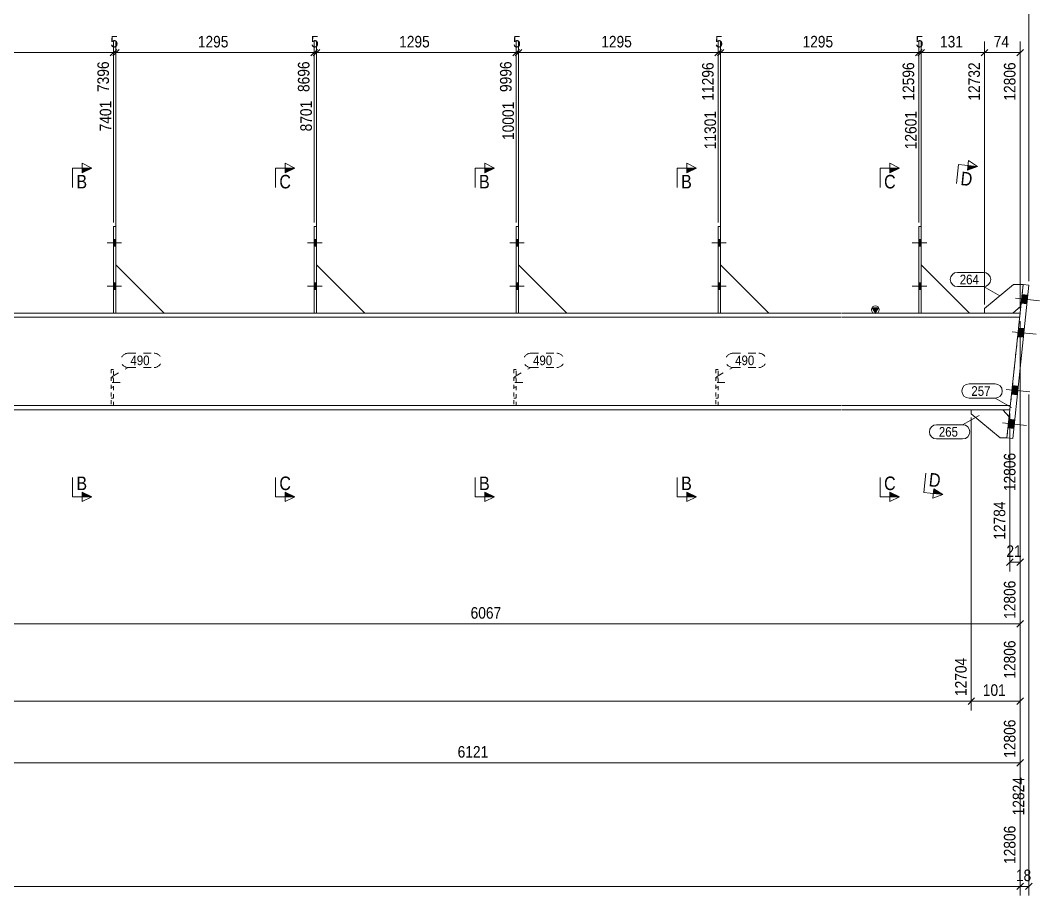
# Model space of a CAD drawing. Header units: millimetres. Extents: x 2 to 825, y 1 to 579.
# Drawn here: x 418.9 to 682.9, y 156.9 to 383.7 of the extents above; entities that cross this region are included whole.
import ezdxf

# ---------------------------------------------------------------- set-up
doc = ezdxf.new("R2010")
doc.units = ezdxf.units.MM
for name, pattern in [('XKITLINE00', [0]), ('XKITLINE01', [4, 1, -1, 1, -1]), ('XKITLINE02', [4, 2, -2])]:
    doc.linetypes.add(name, pattern=pattern)
for name, color, linetype, lineweight in [('Bolt', 3, 'Continuous', 0), ('Dimensions', 7, 'Continuous', 0), ('Part', 2, 'Continuous', 0), ('PartMark', 7, 'Continuous', 0), ('Section', 6, 'Continuous', 0)]:
    doc.layers.add(name, color=color, linetype=linetype, lineweight=lineweight)
doc.styles.add('ARIAL', font='ARIAL.TTF')

# ---------------------------------------------------------------- blocks, each defined once
blk = doc.blocks.new('*A7')
at = {"layer": 'Bolt', "color": 3, "linetype": 'XKITLINE02', "lineweight": 0}
for p, q in [((442.99, 291.13), (442.36, 291.13)), ((444.67, 289.9), (440.92, 289.9)), ((442.99, 288.67), (442.36, 288.67))]:
    blk.add_line(p, q, dxfattribs=at)
blk = doc.blocks.new('*A8')
at = {"layer": 'Bolt'}
for points in [[(442.99, 326.96), (443.61, 326.96), (443.61, 325.21), (442.99, 325.21)], [(442.99, 326.96), (443.61, 326.96), (443.61, 325.21), (442.99, 325.21)], [(442.99, 315.71), (443.61, 315.71), (443.61, 313.96), (442.99, 313.96)], [(442.99, 315.71), (443.61, 315.71), (443.61, 313.96), (442.99, 313.96)]]:
    blk.add_hatch(color=3, dxfattribs=at).paths.add_polyline_path(points, flags=17)
at = {"layer": 'Bolt', "color": 3, "linetype": 'XKITLINE00', "lineweight": 0}
for p, q in [((445.06, 326.09), (441.31, 326.09)), ((445.06, 326.09), (441.31, 326.09)), ((443.61, 326.96), (442.99, 326.96)), ((443.61, 326.96), (442.99, 326.96)), ((443.61, 325.21), (442.99, 325.21)), ((443.61, 325.21), (442.99, 325.21)), ((445.06, 314.84), (441.31, 314.84)), ((445.06, 314.84), (441.31, 314.84)), ((443.61, 315.71), (442.99, 315.71)), ((443.61, 315.71), (442.99, 315.71)), ((443.61, 313.96), (442.99, 313.96)), ((443.61, 313.96), (442.99, 313.96))]:
    blk.add_line(p, q, dxfattribs=at)
blk = doc.blocks.new('*A9')
at = {"layer": 'Bolt'}
for points in [[(494.94, 326.96), (495.56, 326.96), (495.56, 325.21), (494.94, 325.21)], [(494.94, 326.96), (495.56, 326.96), (495.56, 325.21), (494.94, 325.21)], [(494.94, 315.71), (495.56, 315.71), (495.56, 313.96), (494.94, 313.96)], [(494.94, 315.71), (495.56, 315.71), (495.56, 313.96), (494.94, 313.96)]]:
    blk.add_hatch(color=3, dxfattribs=at).paths.add_polyline_path(points, flags=17)
at = {"layer": 'Bolt', "color": 3, "linetype": 'XKITLINE00', "lineweight": 0}
for p, q in [((497.01, 326.09), (493.26, 326.09)), ((497.01, 326.09), (493.26, 326.09)), ((495.56, 326.96), (494.94, 326.96)), ((495.56, 326.96), (494.94, 326.96)), ((495.56, 325.21), (494.94, 325.21)), ((495.56, 325.21), (494.94, 325.21)), ((497.01, 314.84), (493.26, 314.84)), ((497.01, 314.84), (493.26, 314.84)), ((495.56, 315.71), (494.94, 315.71)), ((495.56, 315.71), (494.94, 315.71)), ((495.56, 313.96), (494.94, 313.96)), ((495.56, 313.96), (494.94, 313.96))]:
    blk.add_line(p, q, dxfattribs=at)
blk = doc.blocks.new('*A10')
at = {"layer": 'Bolt', "color": 3, "linetype": 'XKITLINE02', "lineweight": 0}
for p, q in [((547.29, 291.13), (546.66, 291.13)), ((548.97, 289.9), (545.22, 289.9)), ((547.29, 288.67), (546.66, 288.67))]:
    blk.add_line(p, q, dxfattribs=at)
blk = doc.blocks.new('*A11')
at = {"layer": 'Bolt'}
for points in [[(547.29, 326.96), (547.91, 326.96), (547.91, 325.21), (547.29, 325.21)], [(547.29, 326.96), (547.91, 326.96), (547.91, 325.21), (547.29, 325.21)], [(547.29, 315.71), (547.91, 315.71), (547.91, 313.96), (547.29, 313.96)], [(547.29, 315.71), (547.91, 315.71), (547.91, 313.96), (547.29, 313.96)]]:
    blk.add_hatch(color=3, dxfattribs=at).paths.add_polyline_path(points, flags=17)
at = {"layer": 'Bolt', "color": 3, "linetype": 'XKITLINE00', "lineweight": 0}
for p, q in [((549.36, 326.09), (545.61, 326.09)), ((549.36, 326.09), (545.61, 326.09)), ((547.91, 326.96), (547.29, 326.96)), ((547.91, 326.96), (547.29, 326.96)), ((547.91, 325.21), (547.29, 325.21)), ((547.91, 325.21), (547.29, 325.21)), ((549.36, 314.84), (545.61, 314.84)), ((549.36, 314.84), (545.61, 314.84)), ((547.91, 315.71), (547.29, 315.71)), ((547.91, 315.71), (547.29, 315.71)), ((547.91, 313.96), (547.29, 313.96)), ((547.91, 313.96), (547.29, 313.96))]:
    blk.add_line(p, q, dxfattribs=at)
blk = doc.blocks.new('*A12')
at = {"layer": 'Bolt', "color": 3, "linetype": 'XKITLINE02', "lineweight": 0}
for p, q in [((599.64, 291.13), (599.01, 291.13)), ((601.32, 289.9), (597.57, 289.9)), ((599.64, 288.67), (599.01, 288.67))]:
    blk.add_line(p, q, dxfattribs=at)
blk = doc.blocks.new('*A13')
at = {"layer": 'Bolt'}
for points in [[(599.64, 326.96), (600.26, 326.96), (600.26, 325.21), (599.64, 325.21)], [(599.64, 326.96), (600.26, 326.96), (600.26, 325.21), (599.64, 325.21)], [(599.64, 315.71), (600.26, 315.71), (600.26, 313.96), (599.64, 313.96)], [(599.64, 315.71), (600.26, 315.71), (600.26, 313.96), (599.64, 313.96)]]:
    blk.add_hatch(color=3, dxfattribs=at).paths.add_polyline_path(points, flags=17)
at = {"layer": 'Bolt', "color": 3, "linetype": 'XKITLINE00', "lineweight": 0}
for p, q in [((601.71, 326.09), (597.96, 326.09)), ((601.71, 326.09), (597.96, 326.09)), ((600.26, 326.96), (599.64, 326.96)), ((600.26, 326.96), (599.64, 326.96)), ((600.26, 325.21), (599.64, 325.21)), ((600.26, 325.21), (599.64, 325.21)), ((601.71, 314.84), (597.96, 314.84)), ((601.71, 314.84), (597.96, 314.84)), ((600.26, 315.71), (599.64, 315.71)), ((600.26, 315.71), (599.64, 315.71)), ((600.26, 313.96), (599.64, 313.96)), ((600.26, 313.96), (599.64, 313.96))]:
    blk.add_line(p, q, dxfattribs=at)
blk = doc.blocks.new('*A14')
at = {"layer": 'Bolt'}
for points in [[(651.59, 326.96), (652.21, 326.96), (652.21, 325.21), (651.59, 325.21)], [(651.59, 326.96), (652.21, 326.96), (652.21, 325.21), (651.59, 325.21)], [(651.59, 315.71), (652.21, 315.71), (652.21, 313.96), (651.59, 313.96)], [(651.59, 315.71), (652.21, 315.71), (652.21, 313.96), (651.59, 313.96)]]:
    blk.add_hatch(color=3, dxfattribs=at).paths.add_polyline_path(points, flags=17)
at = {"layer": 'Bolt', "color": 3, "linetype": 'XKITLINE00', "lineweight": 0}
for p, q in [((653.66, 326.09), (649.91, 326.09)), ((653.66, 326.09), (649.91, 326.09)), ((652.21, 326.96), (651.59, 326.96)), ((652.21, 326.96), (651.59, 326.96)), ((652.21, 325.21), (651.59, 325.21)), ((652.21, 325.21), (651.59, 325.21)), ((653.66, 314.84), (649.91, 314.84)), ((653.66, 314.84), (649.91, 314.84)), ((652.21, 315.71), (651.59, 315.71)), ((652.21, 315.71), (651.59, 315.71)), ((652.21, 313.96), (651.59, 313.96)), ((652.21, 313.96), (651.59, 313.96))]:
    blk.add_line(p, q, dxfattribs=at)
blk = doc.blocks.new('*A16')
at = {"layer": 'Bolt'}
for points in [[(679.6, 310.29), (678.1, 310.45), (678.34, 312.69), (679.83, 312.53)], [(679.6, 310.29), (678.1, 310.45), (678.34, 312.69), (679.83, 312.53)], [(678.68, 301.59), (677.19, 301.75), (677.42, 303.99), (678.91, 303.83)], [(678.68, 301.59), (677.19, 301.75), (677.42, 303.99), (678.91, 303.83)], [(677.11, 286.67), (675.61, 286.83), (675.85, 289.07), (677.34, 288.91)], [(677.11, 286.67), (675.61, 286.83), (675.85, 289.07), (677.34, 288.91)], [(676.19, 277.97), (674.7, 278.13), (674.93, 280.37), (676.42, 280.21)], [(676.19, 277.97), (674.7, 278.13), (674.93, 280.37), (676.42, 280.21)]]:
    blk.add_hatch(color=3, dxfattribs=at).paths.add_polyline_path(points, flags=17)
at = {"layer": 'Bolt', "color": 3, "linetype": 'XKITLINE00', "lineweight": 0}
for p, q in [((682.88, 311.08), (676.67, 311.73)), ((682.88, 311.08), (676.67, 311.73)), ((679.83, 312.53), (678.34, 312.69)), ((679.83, 312.53), (678.34, 312.69)), ((679.6, 310.29), (678.1, 310.45)), ((679.6, 310.29), (678.1, 310.45)), ((678.91, 303.83), (677.42, 303.99)), ((678.91, 303.83), (677.42, 303.99)), ((681.97, 302.38), (675.75, 303.03)), ((681.97, 302.38), (675.75, 303.03)), ((678.68, 301.59), (677.19, 301.75)), ((678.68, 301.59), (677.19, 301.75)), ((680.39, 287.46), (674.18, 288.11)), ((680.39, 287.46), (674.18, 288.11)), ((677.34, 288.91), (675.85, 289.07)), ((677.34, 288.91), (675.85, 289.07)), ((677.11, 286.67), (675.61, 286.83)), ((677.11, 286.67), (675.61, 286.83)), ((676.42, 280.21), (674.93, 280.37)), ((676.42, 280.21), (674.93, 280.37)), ((679.48, 278.76), (673.26, 279.41)), ((679.48, 278.76), (673.26, 279.41)), ((676.19, 277.97), (674.7, 278.13)), ((676.19, 277.97), (674.7, 278.13))]:
    blk.add_line(p, q, dxfattribs=at)
blk = doc.blocks.new('*A17')
at = {"layer": 'Part'}
blk.add_hatch(color=2, dxfattribs=at).paths.add_polyline_path([(639.53, 309.24), (641.13, 309.24), (640.33, 307.84)], flags=17)
at = {"layer": 'Part', "color": 2, "linetype": 'XKITLINE00', "lineweight": 0}
for p, q in [((640.33, 307.84), (639.53, 309.24)), ((639.53, 309.24), (641.13, 309.24)), ((641.13, 309.24), (640.33, 307.84)), ((422.51, 307.84), (369.05, 307.84)), ((422.51, 306.78), (369.05, 306.78)), ((442.99, 307.84), (422.61, 307.84)), ((474.86, 306.78), (422.61, 306.78)), ((474.86, 307.84), (443.61, 307.84)), ((494.94, 307.84), (474.96, 307.84)), ((526.81, 306.78), (474.96, 306.78)), ((526.81, 307.84), (495.56, 307.84)), ((547.29, 307.84), (526.91, 307.84)), ((579.16, 306.78), (526.91, 306.78)), ((579.16, 307.84), (547.91, 307.84)), ((599.64, 307.84), (579.26, 307.84)), ((631.51, 306.78), (579.26, 306.78)), ((631.51, 307.84), (600.26, 307.84)), ((651.59, 307.84), (631.61, 307.84)), ((677.72, 306.78), (631.61, 306.78)), ((677.83, 307.84), (652.21, 307.84)), ((422.51, 283.9), (369.05, 283.9)), ((369.05, 282.84), (422.51, 282.84)), ((474.86, 283.9), (422.61, 283.9)), ((422.61, 282.84), (474.86, 282.84)), ((526.81, 283.9), (474.96, 283.9)), ((474.96, 282.84), (526.81, 282.84)), ((579.16, 283.9), (526.91, 283.9)), ((526.91, 282.84), (579.16, 282.84)), ((631.51, 283.9), (579.26, 283.9)), ((579.26, 282.84), (631.51, 282.84)), ((675.3, 283.9), (631.61, 283.9)), ((631.61, 282.84), (675.19, 282.84))]:
    blk.add_line(p, q, dxfattribs=at)
at = {"layer": 'Part', "color": 7, "linetype": 'XKITLINE01', "lineweight": 0}
for p, q in [((443.61, 307.84), (442.99, 307.84)), ((495.56, 307.84), (494.94, 307.84)), ((547.91, 307.84), (547.29, 307.84)), ((600.26, 307.84), (599.64, 307.84)), ((652.21, 307.84), (651.59, 307.84)), ((675.19, 282.84), (677.83, 307.84))]:
    blk.add_line(p, q, dxfattribs=at)
at = {"layer": 'Part', "color": 2, "linetype": 'XKITLINE00', "lineweight": 0}
blk.add_circle((640.33, 308.74), 1, dxfattribs=at)
blk = doc.blocks.new('*A18')
at = {"layer": 'Part', "color": 2, "linetype": 'XKITLINE00', "lineweight": 0}
blk.add_line((652.21, 320.34), (664.71, 307.84), dxfattribs=at)
at = {"layer": 'Part', "color": 7, "linetype": 'XKITLINE01', "lineweight": 0}
for p, q in [((652.21, 307.84), (652.21, 320.34)), ((664.71, 307.84), (652.21, 307.84))]:
    blk.add_line(p, q, dxfattribs=at)
blk = doc.blocks.new('*A32')
at = {"layer": 'Part', "color": 7, "linetype": 'XKITLINE01', "lineweight": 0}
for p, q in [((442.36, 293.28), (442.36, 283.9)), ((442.99, 293.28), (442.36, 293.28)), ((442.99, 283.9), (442.99, 293.28)), ((442.36, 285.78), (442.99, 285.78)), ((442.36, 283.9), (442.99, 283.9))]:
    blk.add_line(p, q, dxfattribs=at)
blk = doc.blocks.new('*A33')
at = {"layer": 'Part', "color": 2, "linetype": 'XKITLINE00', "lineweight": 0}
blk.add_line((443.61, 320.34), (456.11, 307.84), dxfattribs=at)
at = {"layer": 'Part', "color": 7, "linetype": 'XKITLINE01', "lineweight": 0}
for p, q in [((443.61, 307.84), (443.61, 320.34)), ((456.11, 307.84), (443.61, 307.84))]:
    blk.add_line(p, q, dxfattribs=at)
blk = doc.blocks.new('*A34')
at = {"layer": 'Part', "color": 2, "linetype": 'XKITLINE00', "lineweight": 0}
for p, q in [((443.61, 330.34), (442.99, 330.34)), ((442.99, 307.84), (442.99, 330.34)), ((443.61, 330.34), (443.61, 307.84)), ((443.61, 307.84), (442.99, 307.84))]:
    blk.add_line(p, q, dxfattribs=at)
blk = doc.blocks.new('*A35')
at = {"layer": 'Part', "color": 2, "linetype": 'XKITLINE00', "lineweight": 0}
blk.add_line((495.56, 320.34), (508.06, 307.84), dxfattribs=at)
at = {"layer": 'Part', "color": 7, "linetype": 'XKITLINE01', "lineweight": 0}
for p, q in [((495.56, 307.84), (495.56, 320.34)), ((508.06, 307.84), (495.56, 307.84))]:
    blk.add_line(p, q, dxfattribs=at)
blk = doc.blocks.new('*A36')
at = {"layer": 'Part', "color": 2, "linetype": 'XKITLINE00', "lineweight": 0}
for p, q in [((495.56, 330.34), (494.94, 330.34)), ((494.94, 307.84), (494.94, 330.34)), ((495.56, 330.34), (495.56, 307.84)), ((495.56, 307.84), (494.94, 307.84))]:
    blk.add_line(p, q, dxfattribs=at)
blk = doc.blocks.new('*A37')
at = {"layer": 'Part', "color": 7, "linetype": 'XKITLINE01', "lineweight": 0}
for p, q in [((546.66, 293.28), (546.66, 283.9)), ((547.29, 293.28), (546.66, 293.28)), ((547.29, 283.9), (547.29, 293.28)), ((546.66, 285.78), (547.29, 285.78)), ((546.66, 283.9), (547.29, 283.9))]:
    blk.add_line(p, q, dxfattribs=at)
blk = doc.blocks.new('*A38')
at = {"layer": 'Part', "color": 2, "linetype": 'XKITLINE00', "lineweight": 0}
blk.add_line((547.91, 320.34), (560.41, 307.84), dxfattribs=at)
at = {"layer": 'Part', "color": 7, "linetype": 'XKITLINE01', "lineweight": 0}
for p, q in [((547.91, 307.84), (547.91, 320.34)), ((560.41, 307.84), (547.91, 307.84))]:
    blk.add_line(p, q, dxfattribs=at)
blk = doc.blocks.new('*A39')
at = {"layer": 'Part', "color": 2, "linetype": 'XKITLINE00', "lineweight": 0}
for p, q in [((547.91, 330.34), (547.29, 330.34)), ((547.29, 307.84), (547.29, 330.34)), ((547.91, 330.34), (547.91, 307.84)), ((547.91, 307.84), (547.29, 307.84))]:
    blk.add_line(p, q, dxfattribs=at)
blk = doc.blocks.new('*A40')
at = {"layer": 'Part', "color": 7, "linetype": 'XKITLINE01', "lineweight": 0}
for p, q in [((599.01, 293.28), (599.01, 283.9)), ((599.64, 293.28), (599.01, 293.28)), ((599.64, 283.9), (599.64, 293.28)), ((599.01, 285.78), (599.64, 285.78)), ((599.01, 283.9), (599.64, 283.9))]:
    blk.add_line(p, q, dxfattribs=at)
blk = doc.blocks.new('*A41')
at = {"layer": 'Part', "color": 2, "linetype": 'XKITLINE00', "lineweight": 0}
blk.add_line((600.26, 320.34), (612.76, 307.84), dxfattribs=at)
at = {"layer": 'Part', "color": 7, "linetype": 'XKITLINE01', "lineweight": 0}
for p, q in [((600.26, 307.84), (600.26, 320.34)), ((612.76, 307.84), (600.26, 307.84))]:
    blk.add_line(p, q, dxfattribs=at)
blk = doc.blocks.new('*A42')
at = {"layer": 'Part', "color": 2, "linetype": 'XKITLINE00', "lineweight": 0}
for p, q in [((600.26, 330.34), (599.64, 330.34)), ((599.64, 307.84), (599.64, 330.34)), ((600.26, 330.34), (600.26, 307.84)), ((600.26, 307.84), (599.64, 307.84))]:
    blk.add_line(p, q, dxfattribs=at)
blk = doc.blocks.new('*A43')
at = {"layer": 'Part', "color": 2, "linetype": 'XKITLINE00', "lineweight": 0}
for p, q in [((652.21, 330.34), (651.59, 330.34)), ((651.59, 330.34), (651.59, 307.84)), ((652.21, 307.84), (652.21, 330.34)), ((651.59, 307.84), (652.21, 307.84))]:
    blk.add_line(p, q, dxfattribs=at)
blk = doc.blocks.new('*A47')
at = {"layer": 'Part', "color": 2, "linetype": 'XKITLINE00', "lineweight": 0}
for p, q in [((665.19, 281.77), (665.19, 282.84)), ((673.32, 282.84), (675, 280.97)), ((672.69, 275.52), (665.19, 281.77)), ((674.42, 275.52), (672.69, 275.52))]:
    blk.add_line(p, q, dxfattribs=at)
at = {"layer": 'Part', "color": 7, "linetype": 'XKITLINE01', "lineweight": 0}
for p, q in [((665.19, 282.84), (673.32, 282.84)), ((675, 280.97), (674.42, 275.52))]:
    blk.add_line(p, q, dxfattribs=at)
blk = doc.blocks.new('*A48')
at = {"layer": 'Part', "color": 2, "linetype": 'XKITLINE00', "lineweight": 0}
for p, q in [((668.62, 309.05), (676.12, 315.3)), ((676.12, 315.3), (678.62, 315.3)), ((668.62, 307.84), (668.62, 309.05)), ((675.95, 307.84), (678.03, 309.7))]:
    blk.add_line(p, q, dxfattribs=at)
at = {"layer": 'Part', "color": 7, "linetype": 'XKITLINE01', "lineweight": 0}
for p, q in [((678.62, 315.3), (678.03, 309.7)), ((668.62, 307.84), (675.95, 307.84))]:
    blk.add_line(p, q, dxfattribs=at)
blk = doc.blocks.new('*A53')
at = {"layer": 'Part', "color": 2, "linetype": 'XKITLINE00', "lineweight": 0}
for p, q in [((678.62, 315.3), (674.42, 275.52)), ((675.91, 275.36), (680.11, 315.14)), ((680.11, 315.14), (678.62, 315.3)), ((674.42, 275.52), (675.91, 275.36))]:
    blk.add_line(p, q, dxfattribs=at)
blk = doc.blocks.new('*A148')
at = {"layer": 'Dimensions', "color": 7, "linetype": 'XKITLINE00', "lineweight": 0}
blk.add_line((680.11, 316.14), (680.11, 392), dxfattribs=at)
blk = doc.blocks.new('*A149')
at = {"layer": 'Dimensions', "color": 7, "linetype": 'XKITLINE00', "lineweight": 0}
for p, q in [((677.83, 305.78), (677.83, 156.94)), ((30.77, 159.34), (677.83, 159.34)), ((678.68, 160.19), (676.98, 158.49))]:
    blk.add_line(p, q, dxfattribs=at)
at = {"layer": 'Dimensions', "color": 3}
blk.add_point((677.83, 159.34), dxfattribs=at)
at = {"layer": 'Dimensions', "color": 3, "style": 'ARIAL', "width": 0.85}
blk.add_text('12806', height=3, rotation=90.0002, dxfattribs=at).set_placement((676.63, 165.14))
blk = doc.blocks.new('*A150')
at = {"layer": 'Dimensions', "color": 7, "linetype": 'XKITLINE00', "lineweight": 0}
for p, q in [((677.83, 305.78), (677.83, 188.94)), ((395.31, 191.34), (677.83, 191.34)), ((678.68, 192.19), (676.98, 190.49))]:
    blk.add_line(p, q, dxfattribs=at)
at = {"layer": 'Dimensions', "color": 3}
blk.add_point((677.83, 191.34), dxfattribs=at)
at = {"layer": 'Dimensions', "color": 3, "style": 'ARIAL', "width": 0.85}
blk.add_text('12806', height=3, rotation=90.0002, dxfattribs=at).set_placement((676.63, 192.64))
blk.add_text('6121', height=3, dxfattribs=at).set_placement((532.12, 192.69))
blk = doc.blocks.new('*A151')
at = {"layer": 'Dimensions', "color": 7, "linetype": 'XKITLINE00', "lineweight": 0}
for p, q in [((677.83, 305.78), (677.83, 204.94)), ((665.19, 280.77), (665.19, 204.94)), ((666.04, 208.19), (664.34, 206.49)), ((665.19, 207.34), (677.83, 207.34)), ((678.68, 208.19), (676.98, 206.49))]:
    blk.add_line(p, q, dxfattribs=at)
at = {"layer": 'Dimensions', "color": 3}
for p in [(665.19, 207.34), (677.83, 207.34)]:
    blk.add_point(p, dxfattribs=at)
at = {"layer": 'Dimensions', "color": 3, "style": 'ARIAL', "width": 0.85}
blk.add_text('12806', height=3, rotation=90.0002, dxfattribs=at).set_placement((676.63, 213.14))
blk.add_text('101', height=3, dxfattribs=at).set_placement((668.17, 208.69))
blk = doc.blocks.new('*A152')
at = {"layer": 'Dimensions', "color": 7, "linetype": 'XKITLINE00', "lineweight": 0}
for p, q in [((677.83, 305.78), (677.83, 224.94)), ((402.03, 227.34), (677.83, 227.34)), ((678.68, 228.19), (676.98, 226.49))]:
    blk.add_line(p, q, dxfattribs=at)
at = {"layer": 'Dimensions', "color": 3}
blk.add_point((677.83, 227.34), dxfattribs=at)
at = {"layer": 'Dimensions', "color": 3, "style": 'ARIAL', "width": 0.85}
blk.add_text('12806', height=3, rotation=90.0002, dxfattribs=at).set_placement((676.63, 228.64))
blk.add_text('6067', height=3, dxfattribs=at).set_placement((535.48, 228.69))
blk = doc.blocks.new('*A153')
at = {"layer": 'Dimensions', "color": 7, "linetype": 'XKITLINE00', "lineweight": 0}
for p, q in [((652.21, 321.34), (652.21, 378.19)), ((668.62, 310.05), (668.62, 378.19)), ((653.06, 376.19), (651.36, 374.49)), ((652.21, 375.34), (668.62, 375.34)), ((669.46, 376.19), (667.77, 374.49))]:
    blk.add_line(p, q, dxfattribs=at)
at = {"layer": 'Dimensions', "color": 3}
for p in [(652.21, 375.34), (668.62, 375.34)]:
    blk.add_point(p, dxfattribs=at)
at = {"layer": 'Dimensions', "color": 3, "style": 'ARIAL', "width": 0.85}
blk.add_text('131', height=3, dxfattribs=at).set_placement((657.08, 376.69))
blk.add_text('12732', height=3, rotation=90.0002, dxfattribs=at).set_placement((667.42, 362.91))
blk = doc.blocks.new('*A154')
at = {"layer": 'Dimensions', "color": 7, "linetype": 'XKITLINE00', "lineweight": 0}
for p, q in [((668.62, 310.05), (668.62, 378.19)), ((677.83, 308.84), (677.83, 378.19)), ((669.46, 376.19), (667.77, 374.49)), ((668.62, 375.34), (677.83, 375.34)), ((678.68, 376.19), (676.98, 374.49))]:
    blk.add_line(p, q, dxfattribs=at)
at = {"layer": 'Dimensions', "color": 3}
for p in [(668.62, 375.34), (677.83, 375.34)]:
    blk.add_point(p, dxfattribs=at)
at = {"layer": 'Dimensions', "color": 3, "style": 'ARIAL', "width": 0.85}
blk.add_text('74', height=3, dxfattribs=at).set_placement((671, 376.69))
blk.add_text('12806', height=3, rotation=90.0002, dxfattribs=at).set_placement((676.63, 362.91))
blk = doc.blocks.new('*A155')
at = {"layer": 'PartMark', "color": 7, "linetype": 'XKITLINE00', "lineweight": 0}
for p, q in [((664.6, 289.52), (671.36, 289.52)), ((664.6, 285.82), (671.36, 285.82)), ((675.6, 283.43), (671.36, 285.82))]:
    blk.add_line(p, q, dxfattribs=at)
for centre, start, end in [((664.6, 287.67), 90, 270), ((671.36, 287.67), 270, 90)]:
    blk.add_arc(centre, 1.85, start, end, dxfattribs=at)
at = {"layer": 'PartMark', "color": 3, "style": 'ARIAL', "width": 0.85}
blk.add_text('257', height=2.5, dxfattribs=at).set_placement((665.2, 286.42))
blk = doc.blocks.new('*A156')
at = {"layer": 'PartMark', "color": 7, "linetype": 'XKITLINE00', "lineweight": 0}
for p, q in [((661.59, 318.42), (668.36, 318.42)), ((661.59, 314.72), (668.36, 314.72)), ((672.6, 312.32), (668.36, 314.72))]:
    blk.add_line(p, q, dxfattribs=at)
for centre, start, end in [((661.59, 316.57), 90, 270), ((668.36, 316.57), 270, 90)]:
    blk.add_arc(centre, 1.85, start, end, dxfattribs=at)
at = {"layer": 'PartMark', "color": 3, "style": 'ARIAL', "width": 0.85}
blk.add_text('264', height=2.5, dxfattribs=at).set_placement((662.19, 315.32))
blk = doc.blocks.new('*A159')
at = {"layer": 'Dimensions', "color": 7, "linetype": 'XKITLINE00', "lineweight": 0}
for p, q in [((495.56, 321.34), (495.56, 378.19)), ((547.29, 331.34), (547.29, 378.19)), ((496.41, 376.19), (494.71, 374.49)), ((495.56, 375.34), (547.29, 375.34)), ((548.13, 376.19), (546.44, 374.49))]:
    blk.add_line(p, q, dxfattribs=at)
at = {"layer": 'Dimensions', "color": 3}
for p in [(495.56, 375.34), (547.29, 375.34)]:
    blk.add_point(p, dxfattribs=at)
at = {"layer": 'Dimensions', "color": 3, "style": 'ARIAL', "width": 0.85}
blk.add_text('1295', height=3, dxfattribs=at).set_placement((516.97, 376.69))
blk.add_text('9996', height=3, rotation=90.0002, dxfattribs=at).set_placement((546.09, 365.14))
blk = doc.blocks.new('*A160')
at = {"layer": 'Dimensions', "color": 7, "linetype": 'XKITLINE00', "lineweight": 0}
for p, q in [((547.29, 331.34), (547.29, 378.19)), ((547.91, 321.34), (547.91, 378.19)), ((548.13, 376.19), (546.44, 374.49)), ((548.76, 376.19), (547.06, 374.49)), ((547.29, 375.34), (547.91, 375.34))]:
    blk.add_line(p, q, dxfattribs=at)
at = {"layer": 'Dimensions', "color": 3}
for p in [(547.29, 375.34), (547.91, 375.34)]:
    blk.add_point(p, dxfattribs=at)
at = {"layer": 'Dimensions', "color": 3, "style": 'ARIAL', "width": 0.85}
blk.add_text('5', height=3, dxfattribs=at).set_placement((546.49, 376.69))
blk.add_text('10001', height=3, rotation=90.0002, dxfattribs=at).set_placement((546.71, 352.71))
blk = doc.blocks.new('*A161')
at = {"layer": 'Dimensions', "color": 7, "linetype": 'XKITLINE00', "lineweight": 0}
for p, q in [((547.91, 321.34), (547.91, 378.19)), ((599.64, 331.34), (599.64, 378.19)), ((548.76, 376.19), (547.06, 374.49)), ((547.91, 375.34), (599.64, 375.34)), ((600.48, 376.19), (598.79, 374.49))]:
    blk.add_line(p, q, dxfattribs=at)
at = {"layer": 'Dimensions', "color": 3}
for p in [(547.91, 375.34), (599.64, 375.34)]:
    blk.add_point(p, dxfattribs=at)
at = {"layer": 'Dimensions', "color": 3, "style": 'ARIAL', "width": 0.85}
blk.add_text('1295', height=3, dxfattribs=at).set_placement((569.32, 376.69))
blk.add_text('11296', height=3, rotation=90.0002, dxfattribs=at).set_placement((598.44, 362.91))
blk = doc.blocks.new('*A162')
at = {"layer": 'Dimensions', "color": 7, "linetype": 'XKITLINE00', "lineweight": 0}
for p, q in [((599.64, 331.34), (599.64, 378.19)), ((600.26, 321.34), (600.26, 378.19)), ((600.48, 376.19), (598.79, 374.49)), ((601.11, 376.19), (599.41, 374.49)), ((599.64, 375.34), (600.26, 375.34))]:
    blk.add_line(p, q, dxfattribs=at)
at = {"layer": 'Dimensions', "color": 3}
for p in [(599.64, 375.34), (600.26, 375.34)]:
    blk.add_point(p, dxfattribs=at)
at = {"layer": 'Dimensions', "color": 3, "style": 'ARIAL', "width": 0.85}
blk.add_text('5', height=3, dxfattribs=at).set_placement((598.84, 376.69))
blk.add_text('11301', height=3, rotation=90.0002, dxfattribs=at).set_placement((599.06, 350.31))
blk = doc.blocks.new('*A163')
at = {"layer": 'Dimensions', "color": 7, "linetype": 'XKITLINE00', "lineweight": 0}
for p, q in [((600.26, 321.34), (600.26, 378.19)), ((651.59, 331.34), (651.59, 378.19)), ((601.11, 376.19), (599.41, 374.49)), ((600.26, 375.34), (651.59, 375.34)), ((652.43, 376.19), (650.74, 374.49))]:
    blk.add_line(p, q, dxfattribs=at)
at = {"layer": 'Dimensions', "color": 3}
for p in [(600.26, 375.34), (651.59, 375.34)]:
    blk.add_point(p, dxfattribs=at)
at = {"layer": 'Dimensions', "color": 3, "style": 'ARIAL', "width": 0.85}
blk.add_text('1295', height=3, dxfattribs=at).set_placement((621.47, 376.69))
blk.add_text('12596', height=3, rotation=90.0002, dxfattribs=at).set_placement((650.39, 362.91))
blk = doc.blocks.new('*A164')
at = {"layer": 'Dimensions', "color": 7, "linetype": 'XKITLINE00', "lineweight": 0}
for p, q in [((651.59, 331.34), (651.59, 378.19)), ((652.21, 321.34), (652.21, 378.19)), ((652.43, 376.19), (650.74, 374.49)), ((653.06, 376.19), (651.36, 374.49)), ((651.59, 375.34), (652.21, 375.34))]:
    blk.add_line(p, q, dxfattribs=at)
at = {"layer": 'Dimensions', "color": 3}
for p in [(651.59, 375.34), (652.21, 375.34)]:
    blk.add_point(p, dxfattribs=at)
at = {"layer": 'Dimensions', "color": 3, "style": 'ARIAL', "width": 0.85}
blk.add_text('5', height=3, dxfattribs=at).set_placement((650.79, 376.69))
blk.add_text('12601', height=3, rotation=90.0002, dxfattribs=at).set_placement((651.01, 350.31))
blk = doc.blocks.new('*A174')
at = {"layer": 'PartMark', "color": 7, "linetype": 'XKITLINE00', "lineweight": 0}
for p, q in [((667.19, 281.34), (662.95, 278.95)), ((656.18, 278.95), (662.95, 278.95)), ((656.18, 275.25), (662.95, 275.25))]:
    blk.add_line(p, q, dxfattribs=at)
for centre, start, end in [((656.18, 277.1), 90, 270), ((662.95, 277.1), 270, 90)]:
    blk.add_arc(centre, 1.85, start, end, dxfattribs=at)
at = {"layer": 'PartMark', "color": 3, "style": 'ARIAL', "width": 0.85}
blk.add_text('265', height=2.5, dxfattribs=at).set_placement((656.78, 275.85))
blk = doc.blocks.new('*A175')
at = {"layer": 'PartMark', "color": 7, "linetype": 'XKITLINE02', "lineweight": 0}
for p, q in [((603.41, 297.46), (610.18, 297.46)), ((599.17, 291.37), (603.41, 293.76)), ((603.41, 293.76), (610.18, 293.76))]:
    blk.add_line(p, q, dxfattribs=at)
for centre, start, end in [((603.41, 295.61), 90, 270), ((610.18, 295.61), 270, 90)]:
    blk.add_arc(centre, 1.85, start, end, dxfattribs=at)
at = {"layer": 'PartMark', "color": 3, "style": 'ARIAL', "width": 0.85}
blk.add_text('490', height=2.5, dxfattribs=at).set_placement((604.01, 294.36))
blk = doc.blocks.new('*A176')
at = {"layer": 'PartMark', "color": 7, "linetype": 'XKITLINE02', "lineweight": 0}
for p, q in [((551.06, 297.46), (557.83, 297.46)), ((546.82, 291.37), (551.06, 293.76)), ((551.06, 293.76), (557.83, 293.76))]:
    blk.add_line(p, q, dxfattribs=at)
for centre, start, end in [((551.06, 295.61), 90, 270), ((557.83, 295.61), 270, 90)]:
    blk.add_arc(centre, 1.85, start, end, dxfattribs=at)
at = {"layer": 'PartMark', "color": 3, "style": 'ARIAL', "width": 0.85}
blk.add_text('490', height=2.5, dxfattribs=at).set_placement((551.66, 294.36))
blk = doc.blocks.new('*A177')
at = {"layer": 'PartMark', "color": 7, "linetype": 'XKITLINE02', "lineweight": 0}
for p, q in [((446.76, 297.46), (453.53, 297.46)), ((442.52, 291.37), (446.76, 293.76)), ((446.76, 293.76), (453.53, 293.76))]:
    blk.add_line(p, q, dxfattribs=at)
for centre, start, end in [((446.76, 295.61), 90, 270), ((453.53, 295.61), 270, 90)]:
    blk.add_arc(centre, 1.85, start, end, dxfattribs=at)
at = {"layer": 'PartMark', "color": 3, "style": 'ARIAL', "width": 0.85}
blk.add_text('490', height=2.5, dxfattribs=at).set_placement((447.36, 294.36))
blk = doc.blocks.new('*A186')
at = {"layer": 'Section'}
for points in [[(664.33, 346.13), (666.81, 345.86), (664.19, 344.88)], [(655.49, 262.37), (657.85, 260.86), (655.36, 261.13)]]:
    blk.add_hatch(color=3, dxfattribs=at).paths.add_polyline_path(points, flags=17)
at = {"layer": 'Section', "color": 1, "linetype": 'XKITLINE00', "lineweight": 0}
for p, q in [((661.84, 346.39), (661.32, 341.42)), ((661.84, 346.39), (666.81, 345.86)), ((652.87, 261.39), (653.4, 266.36)), ((652.87, 261.39), (657.85, 260.86))]:
    blk.add_line(p, q, dxfattribs=at)
at = {"layer": 'Section', "color": 3, "linetype": 'XKITLINE00', "lineweight": 0}
for p, q in [((664.19, 344.88), (664.46, 347.37)), ((664.46, 347.37), (666.81, 345.86)), ((666.81, 345.86), (664.19, 344.88)), ((655.49, 262.37), (655.23, 259.88)), ((657.85, 260.86), (655.49, 262.37)), ((657.85, 260.86), (655.23, 259.88))]:
    blk.add_line(p, q, dxfattribs=at)
at = {"layer": 'Section', "color": 7, "style": 'ARIAL', "width": 0.85}
for p in [(662.28, 341.06), (654.05, 263.02)]:
    blk.add_text('D', height=3.5, rotation=-6.0218, dxfattribs=at).set_placement(p)
blk = doc.blocks.new('*A190')
at = {"layer": 'Section'}
for points in [[(644.09, 345.42), (646.59, 345.42), (644.09, 344.17)], [(644.09, 261.51), (646.59, 260.26), (644.09, 260.26)]]:
    blk.add_hatch(color=3, dxfattribs=at).paths.add_polyline_path(points, flags=17)
at = {"layer": 'Section', "color": 3, "linetype": 'XKITLINE00', "lineweight": 0}
for p, q in [((644.09, 344.17), (644.09, 346.67)), ((644.09, 346.67), (646.59, 345.42)), ((646.59, 345.42), (644.09, 344.17)), ((646.59, 260.26), (644.09, 261.51)), ((644.09, 261.51), (644.09, 259.01)), ((646.59, 260.26), (644.09, 259.01))]:
    blk.add_line(p, q, dxfattribs=at)
at = {"layer": 'Section', "color": 1, "linetype": 'XKITLINE00', "lineweight": 0}
for p, q in [((641.59, 345.42), (641.59, 340.42)), ((641.59, 345.42), (646.59, 345.42)), ((641.59, 260.26), (641.59, 265.26)), ((641.59, 260.26), (646.59, 260.26))]:
    blk.add_line(p, q, dxfattribs=at)
at = {"layer": 'Section', "color": 7, "style": 'ARIAL', "width": 0.85}
for p in [(642.59, 340.17), (642.59, 262.01)]:
    blk.add_text('C', height=3.5, dxfattribs=at).set_placement(p)
blk = doc.blocks.new('*A192')
at = {"layer": 'Section'}
for points in [[(591.51, 345.42), (594.01, 345.42), (591.51, 344.17)], [(591.51, 261.51), (594.01, 260.26), (591.51, 260.26)]]:
    blk.add_hatch(color=3, dxfattribs=at).paths.add_polyline_path(points, flags=17)
at = {"layer": 'Section', "color": 3, "linetype": 'XKITLINE00', "lineweight": 0}
for p, q in [((591.51, 344.17), (591.51, 346.67)), ((591.51, 346.67), (594.01, 345.42)), ((594.01, 345.42), (591.51, 344.17)), ((594.01, 260.26), (591.51, 261.51)), ((591.51, 261.51), (591.51, 259.01)), ((594.01, 260.26), (591.51, 259.01))]:
    blk.add_line(p, q, dxfattribs=at)
at = {"layer": 'Section', "color": 1, "linetype": 'XKITLINE00', "lineweight": 0}
for p, q in [((589.01, 345.42), (589.01, 340.42)), ((589.01, 345.42), (594.01, 345.42)), ((589.01, 260.26), (589.01, 265.26)), ((589.01, 260.26), (594.01, 260.26))]:
    blk.add_line(p, q, dxfattribs=at)
at = {"layer": 'Section', "color": 7, "style": 'ARIAL', "width": 0.85}
for p in [(590.01, 340.17), (590.01, 262.01)]:
    blk.add_text('B', height=3.5, dxfattribs=at).set_placement(p)
blk = doc.blocks.new('*A194')
at = {"layer": 'Section'}
for points in [[(539.16, 345.42), (541.66, 345.42), (539.16, 344.17)], [(539.16, 261.51), (541.66, 260.26), (539.16, 260.26)]]:
    blk.add_hatch(color=3, dxfattribs=at).paths.add_polyline_path(points, flags=17)
at = {"layer": 'Section', "color": 3, "linetype": 'XKITLINE00', "lineweight": 0}
for p, q in [((539.16, 344.17), (539.16, 346.67)), ((539.16, 346.67), (541.66, 345.42)), ((541.66, 345.42), (539.16, 344.17)), ((541.66, 260.26), (539.16, 261.51)), ((539.16, 261.51), (539.16, 259.01)), ((541.66, 260.26), (539.16, 259.01))]:
    blk.add_line(p, q, dxfattribs=at)
at = {"layer": 'Section', "color": 1, "linetype": 'XKITLINE00', "lineweight": 0}
for p, q in [((536.66, 345.42), (536.66, 340.42)), ((536.66, 345.42), (541.66, 345.42)), ((536.66, 260.26), (536.66, 265.26)), ((536.66, 260.26), (541.66, 260.26))]:
    blk.add_line(p, q, dxfattribs=at)
at = {"layer": 'Section', "color": 7, "style": 'ARIAL', "width": 0.85}
for p in [(537.66, 340.17), (537.66, 262.01)]:
    blk.add_text('B', height=3.5, dxfattribs=at).set_placement(p)
blk = doc.blocks.new('*A196')
at = {"layer": 'Section'}
for points in [[(487.44, 345.42), (489.94, 345.42), (487.44, 344.17)], [(487.44, 261.51), (489.94, 260.26), (487.44, 260.26)]]:
    blk.add_hatch(color=3, dxfattribs=at).paths.add_polyline_path(points, flags=17)
at = {"layer": 'Section', "color": 3, "linetype": 'XKITLINE00', "lineweight": 0}
for p, q in [((487.44, 344.17), (487.44, 346.67)), ((487.44, 346.67), (489.94, 345.42)), ((489.94, 345.42), (487.44, 344.17)), ((489.94, 260.26), (487.44, 261.51)), ((487.44, 261.51), (487.44, 259.01)), ((489.94, 260.26), (487.44, 259.01))]:
    blk.add_line(p, q, dxfattribs=at)
at = {"layer": 'Section', "color": 1, "linetype": 'XKITLINE00', "lineweight": 0}
for p, q in [((484.94, 345.42), (484.94, 340.42)), ((484.94, 345.42), (489.94, 345.42)), ((484.94, 260.26), (484.94, 265.26)), ((484.94, 260.26), (489.94, 260.26))]:
    blk.add_line(p, q, dxfattribs=at)
at = {"layer": 'Section', "color": 7, "style": 'ARIAL', "width": 0.85}
for p in [(485.94, 340.17), (485.94, 262.01)]:
    blk.add_text('C', height=3.5, dxfattribs=at).set_placement(p)
blk = doc.blocks.new('*A197')
at = {"layer": 'Section'}
for points in [[(434.86, 345.42), (437.36, 345.42), (434.86, 344.17)], [(434.86, 261.51), (437.36, 260.26), (434.86, 260.26)]]:
    blk.add_hatch(color=3, dxfattribs=at).paths.add_polyline_path(points, flags=17)
at = {"layer": 'Section', "color": 3, "linetype": 'XKITLINE00', "lineweight": 0}
for p, q in [((434.86, 344.17), (434.86, 346.67)), ((434.86, 346.67), (437.36, 345.42)), ((437.36, 345.42), (434.86, 344.17)), ((437.36, 260.26), (434.86, 261.51)), ((434.86, 261.51), (434.86, 259.01)), ((437.36, 260.26), (434.86, 259.01))]:
    blk.add_line(p, q, dxfattribs=at)
at = {"layer": 'Section', "color": 1, "linetype": 'XKITLINE00', "lineweight": 0}
for p, q in [((432.36, 345.42), (432.36, 340.42)), ((432.36, 345.42), (437.36, 345.42)), ((432.36, 260.26), (432.36, 265.26)), ((432.36, 260.26), (437.36, 260.26))]:
    blk.add_line(p, q, dxfattribs=at)
at = {"layer": 'Section', "color": 7, "style": 'ARIAL', "width": 0.85}
for p in [(433.36, 340.17), (433.36, 262.01)]:
    blk.add_text('B', height=3.5, dxfattribs=at).set_placement(p)
blk = doc.blocks.new('*A201')
at = {"layer": 'Dimensions', "color": 7, "linetype": 'XKITLINE00', "lineweight": 0}
for p, q in [((665.19, 280.77), (665.19, 204.94)), ((30.77, 207.34), (665.19, 207.34)), ((666.04, 208.19), (664.34, 206.49))]:
    blk.add_line(p, q, dxfattribs=at)
at = {"layer": 'Dimensions', "color": 3}
blk.add_point((665.19, 207.34), dxfattribs=at)
at = {"layer": 'Dimensions', "color": 3, "style": 'ARIAL', "width": 0.85}
blk.add_text('12704', height=3, rotation=90.0002, dxfattribs=at).set_placement((663.99, 208.64))
blk = doc.blocks.new('*A216')
at = {"layer": 'Dimensions', "color": 7, "linetype": 'XKITLINE00', "lineweight": 0}
for p, q in [((337.7, 321.34), (337.7, 378.19)), ((442.99, 331.34), (442.99, 378.19)), ((338.54, 376.19), (336.85, 374.49)), ((337.7, 375.34), (442.99, 375.34)), ((443.83, 376.19), (442.14, 374.49))]:
    blk.add_line(p, q, dxfattribs=at)
at = {"layer": 'Dimensions', "color": 3}
for p in [(337.7, 375.34), (442.99, 375.34)]:
    blk.add_point(p, dxfattribs=at)
at = {"layer": 'Dimensions', "color": 3, "style": 'ARIAL', "width": 0.85}
blk.add_text('1295', height=3, dxfattribs=at).set_placement((385.89, 376.69))
blk.add_text('7396', height=3, rotation=90.0002, dxfattribs=at).set_placement((441.79, 365.14))
blk = doc.blocks.new('*A217')
at = {"layer": 'Dimensions', "color": 7, "linetype": 'XKITLINE00', "lineweight": 0}
for p, q in [((442.99, 331.34), (442.99, 378.19)), ((443.61, 321.34), (443.61, 378.19)), ((443.83, 376.19), (442.14, 374.49)), ((444.46, 376.19), (442.76, 374.49)), ((442.99, 375.34), (443.61, 375.34))]:
    blk.add_line(p, q, dxfattribs=at)
at = {"layer": 'Dimensions', "color": 3}
for p in [(442.99, 375.34), (443.61, 375.34)]:
    blk.add_point(p, dxfattribs=at)
at = {"layer": 'Dimensions', "color": 3, "style": 'ARIAL', "width": 0.85}
blk.add_text('5', height=3, dxfattribs=at).set_placement((442.19, 376.69))
blk.add_text('7401', height=3, rotation=90.0002, dxfattribs=at).set_placement((442.41, 354.94))
blk = doc.blocks.new('*A218')
at = {"layer": 'Dimensions', "color": 7, "linetype": 'XKITLINE00', "lineweight": 0}
for p, q in [((443.61, 321.34), (443.61, 378.19)), ((494.94, 331.34), (494.94, 378.19)), ((444.46, 376.19), (442.76, 374.49)), ((443.61, 375.34), (494.94, 375.34)), ((495.78, 376.19), (494.09, 374.49))]:
    blk.add_line(p, q, dxfattribs=at)
at = {"layer": 'Dimensions', "color": 3}
for p in [(443.61, 375.34), (494.94, 375.34)]:
    blk.add_point(p, dxfattribs=at)
at = {"layer": 'Dimensions', "color": 3, "style": 'ARIAL', "width": 0.85}
blk.add_text('1295', height=3, dxfattribs=at).set_placement((464.82, 376.69))
blk.add_text('8696', height=3, rotation=90.0002, dxfattribs=at).set_placement((493.74, 365.14))
blk = doc.blocks.new('*A219')
at = {"layer": 'Dimensions', "color": 7, "linetype": 'XKITLINE00', "lineweight": 0}
for p, q in [((494.94, 331.34), (494.94, 378.19)), ((495.56, 321.34), (495.56, 378.19)), ((495.78, 376.19), (494.09, 374.49)), ((496.41, 376.19), (494.71, 374.49)), ((494.94, 375.34), (495.56, 375.34))]:
    blk.add_line(p, q, dxfattribs=at)
at = {"layer": 'Dimensions', "color": 3}
for p in [(494.94, 375.34), (495.56, 375.34)]:
    blk.add_point(p, dxfattribs=at)
at = {"layer": 'Dimensions', "color": 3, "style": 'ARIAL', "width": 0.85}
blk.add_text('5', height=3, dxfattribs=at).set_placement((494.14, 376.69))
blk.add_text('8701', height=3, rotation=90.0002, dxfattribs=at).set_placement((494.36, 354.94))
blk = doc.blocks.new('*A220')
at = {"layer": 'Dimensions', "color": 7, "linetype": 'XKITLINE00', "lineweight": 0}
for p, q in [((677.83, 305.78), (677.83, 156.94)), ((680.11, 286.73), (680.11, 156.94)), ((678.68, 160.19), (676.98, 158.49)), ((677.83, 159.34), (680.11, 159.34)), ((680.96, 160.19), (679.26, 158.49))]:
    blk.add_line(p, q, dxfattribs=at)
at = {"layer": 'Dimensions', "color": 3}
for p in [(677.83, 159.34), (680.11, 159.34)]:
    blk.add_point(p, dxfattribs=at)
at = {"layer": 'Dimensions', "color": 3, "style": 'ARIAL', "width": 0.85}
blk.add_text('12824', height=3, rotation=90.0002, dxfattribs=at).set_placement((678.91, 177.74))
blk.add_text('18', height=3, dxfattribs=at).set_placement((676.74, 160.69))
blk = doc.blocks.new('*A221')
at = {"layer": 'Dimensions', "color": 7, "linetype": 'XKITLINE00', "lineweight": 0}
for p, q in [((677.83, 305.78), (677.83, 240.94)), ((675.19, 281.84), (675.19, 240.94)), ((676.04, 244.19), (674.34, 242.49)), ((675.19, 243.34), (677.83, 243.34)), ((678.68, 244.19), (676.98, 242.49))]:
    blk.add_line(p, q, dxfattribs=at)
at = {"layer": 'Dimensions', "color": 3}
for p in [(675.19, 243.34), (677.83, 243.34)]:
    blk.add_point(p, dxfattribs=at)
at = {"layer": 'Dimensions', "color": 3, "style": 'ARIAL', "width": 0.85}
for s, p in [('12806', (676.63, 261.74)), ('12784', (673.99, 249.14))]:
    blk.add_text(s, height=3, rotation=90.0002, dxfattribs=at).set_placement(p)
blk.add_text('21', height=3, dxfattribs=at).set_placement((674.29, 244.69))

msp = doc.modelspace()

# ---------------------------------------------------------------- block references
at = {"lineweight": 0}
for name in ['*A148', '*A216', '*A217', '*A218', '*A219', '*A159', '*A160', '*A161', '*A162', '*A163', '*A164', '*A153', '*A154', '*A197', '*A196', '*A194', '*A192', '*A190', '*A186', '*A34', '*A36', '*A39', '*A42', '*A43', '*A8', '*A9', '*A11', '*A13', '*A14', '*A33', '*A35', '*A38', '*A41', '*A18', '*A156', '*A48', '*A53', '*A16', '*A149', '*A150', '*A152', '*A151', '*A221', '*A220', '*A177', '*A176', '*A175', '*A32', '*A37', '*A40', '*A7', '*A10', '*A12', '*A155', '*A47', '*A201', '*A174']:
    msp.add_blockref(name, (0, 0), dxfattribs=at)
at = {"layer": 'Part', "lineweight": 0}
msp.add_blockref('*A17', (0, 0), dxfattribs=at)

doc.saveas('drawing.dxf')
